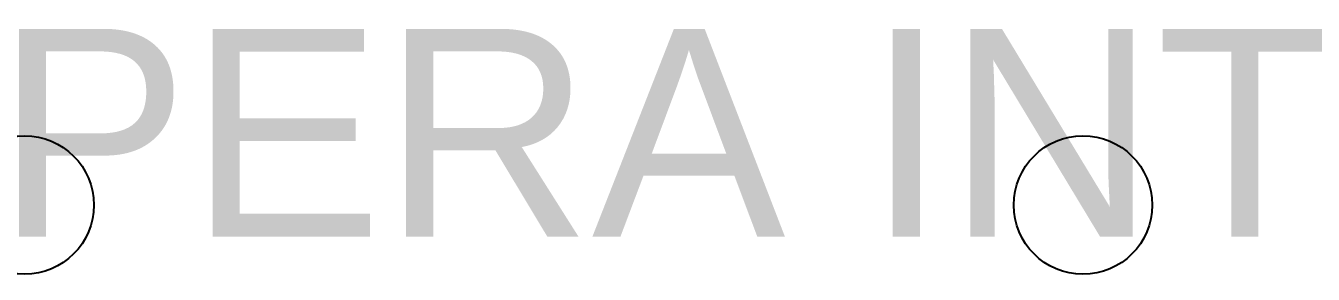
# Model space of a CAD drawing. Header units: metres. Extents: x -22 to 564, y 0 to 143.
# Drawn here: x 132.53 to 133.46, y 35.192 to 35.371 of the extents above; entities that cross this region are included whole.
import ezdxf
from ezdxf.enums import TextEntityAlignment as Align

# ---------------------------------------------------------------- set-up
doc = ezdxf.new("R2010")
doc.units = ezdxf.units.M
for name, color, linetype in [('TEXTO', 7, 'Continuous'), ('XREF 1N NEURO-ONCOLOGIA$0$LAMPARAS 1', 112, 'Continuous'), ('XREF 1N NEURO-ONCOLOGIA$0$TEX-MOB', 4, 'Continuous')]:
    doc.layers.add(name, color=color, linetype=linetype)
doc.styles.add('100 LOCALES 25', font='arial.ttf', dxfattribs={"height": 0.25})
doc.styles.add('XREF 1N NEURO-ONCOLOGIA$0$HANDLET', font='romans.shx')

# ---------------------------------------------------------------- blocks, each defined once
blk = doc.blocks.new('XREF 1N NEURO-ONCOLOGIA')
at = {"layer": 'XREF 1N NEURO-ONCOLOGIA$0$LAMPARAS 1'}
for centre in [(1.7906, 11.88765), (1.7906, 11.12342)]:
    blk.add_circle(centre, 0.05, dxfattribs=at)
at = {"layer": 'XREF 1N NEURO-ONCOLOGIA$0$TEX-MOB', "style": 'XREF 1N NEURO-ONCOLOGIA$0$HANDLET'}
for p in [(1.70002, 4.58473, 0), (1.70735, 2.01378, 0)]:
    blk.add_attdef('234', text='', height=0.075, rotation=180, dxfattribs=at).set_placement(p, align=Align.MIDDLE_CENTER)

msp = doc.modelspace()

# ---------------------------------------------------------------- block references
at = {"rotation": 90}
msp.add_blockref('XREF 1N NEURO-ONCOLOGIA', (144.41686, 33.45112), dxfattribs=at)

# ---------------------------------------------------------------- next in the draw order: texts
at = {"layer": 'TEXTO', "color": 0, "insert": (130.92119, 35.21684, 0), "char_height": 0.15, "width": 3.4992939, "attachment_point": 7, "style": '100 LOCALES 25'}
msp.add_mtext('\\pxqc;SALA DE ESPERA INTERNA', dxfattribs=at)

doc.saveas('drawing.dxf')
